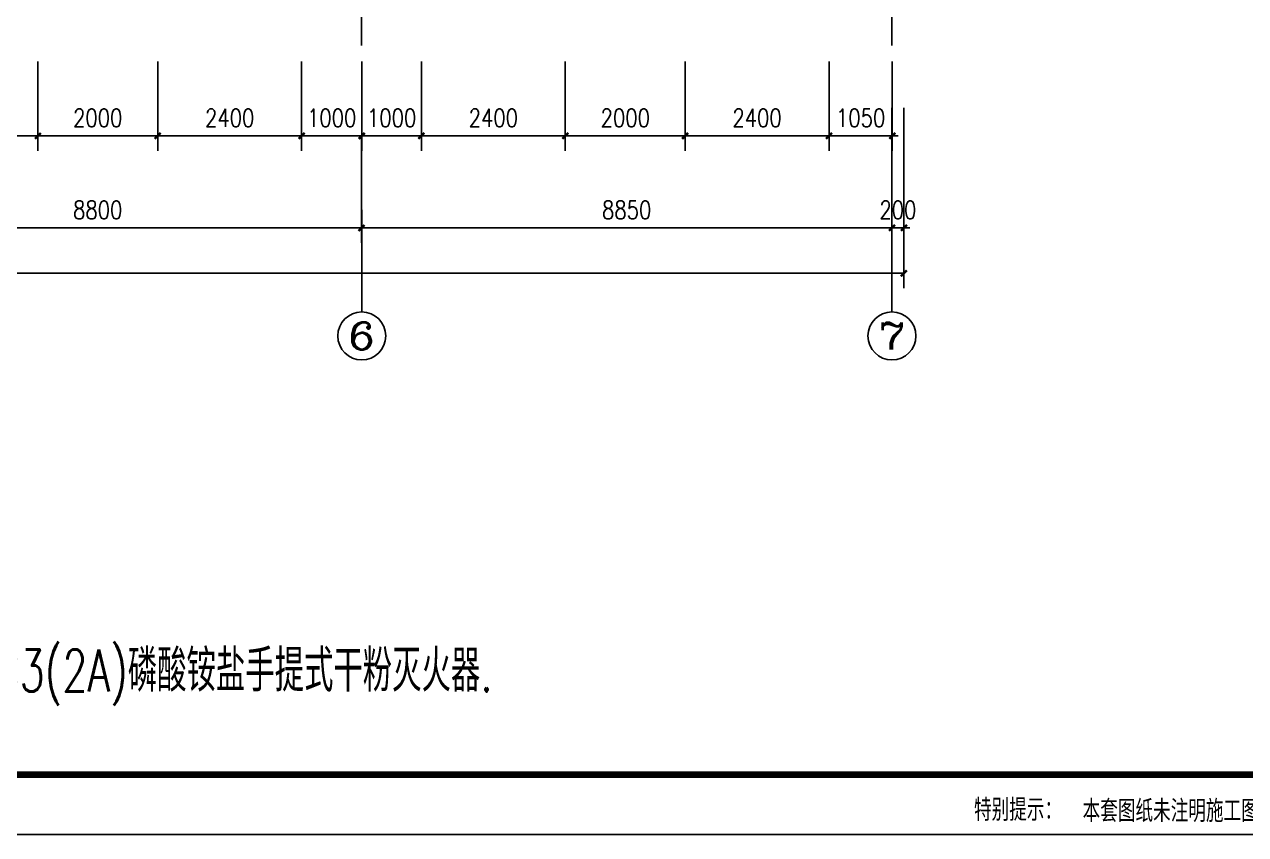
# Model space of a CAD drawing. Header units: millimetres. Extents: x 591771 to 1936534, y -622016 to 355666.
# Drawn here: x 646062 to 666436, y 99061 to 112572 of the extents above; entities that cross this region are included whole.
import ezdxf
from ezdxf.enums import TextEntityAlignment as Align

# ---------------------------------------------------------------- set-up
doc = ezdxf.new("R2010")
doc.units = ezdxf.units.MM
doc.header["$LTSCALE"] = 80
doc.linetypes.add('DOTE', pattern=[2.42, 2, -0.2, 0.02, -0.2])
for name, color, linetype in [('\\M+5BDA8-\\M+5B3DF\\M+5B4E7', 3, 'Continuous'), ('\\M+5BDA8-\\M+5D6E1', 17, 'DOTE'), ('\\M+5BDA8-\\M+5D6E1-\\M+5B1EA\\M+5D7A2', 3, 'Continuous'), ('\\M+5CDBC\\M+5BFF2', 252, 'Continuous'), ('AXIS_TEXT', 7, 'Continuous'), ('HZ', 2, 'Continuous'), ('PUB_TEXT', 7, 'Continuous')]:
    doc.layers.add(name, color=color, linetype=linetype)
doc.styles.add('_HZTXT', font='txt.shx', dxfattribs={"width": 0.8, "bigfont": 'hztxt.shx'})
doc.styles.add('A-AXIS-LABEL', font='COMPLEX', dxfattribs={"bigfont": 'GBCBIG'})
doc.styles.add('COMPLEX', font='COMPLEX')
doc.styles.add('DIM_FONT', font='SIMPLEX.shx', dxfattribs={"width": 0.8})
doc.dimstyles.new('DIMN', dxfattribs={"dimtxt": 300, "dimasz": 100, "dimexe": 250, "dimexo": 300, "dimgap": 150, "dimtad": 1, "dimdec": 0, "dimzin": 0, "dimdsep": 46, "dimtxsty": 'DIM_FONT', "dimblk": 'ARCHTICK', "dimcen": 0.09, "dimclrt": 7, "dimazin": 2, "dimtfac": 1, "dimtdec": 0, "dimtix": 1, "dimtmove": 2, "dimatfit": 3, "dimldrblk": 'ARCHTICK', "dimfxl": 0, "dimtolj": 1, "dimtzin": 0, "dimarcsym": 0})

# ---------------------------------------------------------------- blocks, each defined once
blk = doc.blocks.new('_ArchTick')
at = {"color": 0, "linetype": 'ByBlock', "const_width": 0.4}
blk.add_lwpolyline([(-0.5, -0.5), (0.5, 0.5)], dxfattribs=at)
blk = doc.blocks.new('*D456')
at = {"layer": '\\M+5BDA8-\\M+5B3DF\\M+5B4E7', "color": 0, "lineweight": -2, "transparency": 16777216}
for p, q in [((643886, 111956), (643886, 110464)), ((646286, 111956), (646286, 110464)), ((643886, 110714), (646286, 110714))]:
    blk.add_line(p, q, dxfattribs=at)
at = {"layer": 'Defpoints', "color": 0, "transparency": 16777216}
for p in [(643886, 112256), (646286, 112256), (646286, 110714)]:
    blk.add_point(p, dxfattribs=at)
at = {"layer": '\\M+5BDA8-\\M+5B3DF\\M+5B4E7', "color": 0, "lineweight": -2, "transparency": 16777216, "xscale": 100, "yscale": 100, "zscale": 100, "rotation": 180}
blk.add_blockref('_ArchTick', (643886, 110714), dxfattribs=at)
at = {"layer": '\\M+5BDA8-\\M+5B3DF\\M+5B4E7', "color": 0, "lineweight": -2, "transparency": 16777216, "xscale": 100, "yscale": 100, "zscale": 100}
blk.add_blockref('_ArchTick', (646286, 110714), dxfattribs=at)
at = {"layer": '\\M+5BDA8-\\M+5B3DF\\M+5B4E7', "color": 7, "transparency": 16777216, "insert": (645086, 111014), "char_height": 300, "attachment_point": 5, "style": 'DIM_FONT'}
blk.add_mtext('\\A1;2400', dxfattribs=at)
blk = doc.blocks.new('*D457')
at = {"layer": '\\M+5BDA8-\\M+5B3DF\\M+5B4E7', "color": 0, "lineweight": -2, "transparency": 16777216}
for p, q in [((646286, 111956), (646286, 110464)), ((648286, 111956), (648286, 110464)), ((646286, 110714), (648286, 110714))]:
    blk.add_line(p, q, dxfattribs=at)
at = {"layer": 'Defpoints', "color": 0, "transparency": 16777216}
for p in [(646286, 112256), (648286, 112256), (648286, 110714)]:
    blk.add_point(p, dxfattribs=at)
at = {"layer": '\\M+5BDA8-\\M+5B3DF\\M+5B4E7', "color": 0, "lineweight": -2, "transparency": 16777216, "xscale": 100, "yscale": 100, "zscale": 100, "rotation": 180}
blk.add_blockref('_ArchTick', (646286, 110714), dxfattribs=at)
at = {"layer": '\\M+5BDA8-\\M+5B3DF\\M+5B4E7', "color": 0, "lineweight": -2, "transparency": 16777216, "xscale": 100, "yscale": 100, "zscale": 100}
blk.add_blockref('_ArchTick', (648286, 110714), dxfattribs=at)
at = {"layer": '\\M+5BDA8-\\M+5B3DF\\M+5B4E7', "color": 7, "transparency": 16777216, "insert": (647286, 111014), "char_height": 300, "attachment_point": 5, "style": 'DIM_FONT'}
blk.add_mtext('\\A1;2000', dxfattribs=at)
blk = doc.blocks.new('*D458')
at = {"layer": '\\M+5BDA8-\\M+5B3DF\\M+5B4E7', "color": 0, "lineweight": -2, "transparency": 16777216}
for p, q in [((648286, 111956), (648286, 110464)), ((650686, 111956), (650686, 110464)), ((648286, 110714), (650686, 110714))]:
    blk.add_line(p, q, dxfattribs=at)
at = {"layer": 'Defpoints', "color": 0, "transparency": 16777216}
for p in [(648286, 112256), (650686, 112256), (650686, 110714)]:
    blk.add_point(p, dxfattribs=at)
at = {"layer": '\\M+5BDA8-\\M+5B3DF\\M+5B4E7', "color": 0, "lineweight": -2, "transparency": 16777216, "xscale": 100, "yscale": 100, "zscale": 100, "rotation": 180}
blk.add_blockref('_ArchTick', (648286, 110714), dxfattribs=at)
at = {"layer": '\\M+5BDA8-\\M+5B3DF\\M+5B4E7', "color": 0, "lineweight": -2, "transparency": 16777216, "xscale": 100, "yscale": 100, "zscale": 100}
blk.add_blockref('_ArchTick', (650686, 110714), dxfattribs=at)
at = {"layer": '\\M+5BDA8-\\M+5B3DF\\M+5B4E7', "color": 7, "transparency": 16777216, "insert": (649486, 111014), "char_height": 300, "attachment_point": 5, "style": 'DIM_FONT'}
blk.add_mtext('\\A1;2400', dxfattribs=at)
blk = doc.blocks.new('*D459')
at = {"layer": '\\M+5BDA8-\\M+5B3DF\\M+5B4E7', "color": 0, "lineweight": -2, "transparency": 16777216}
for p, q in [((650686, 111956), (650686, 110464)), ((651691, 111956), (651691, 110464)), ((650686, 110714), (650586, 110714)), ((650686, 110714), (651691, 110714)), ((651691, 110714), (651791, 110714))]:
    blk.add_line(p, q, dxfattribs=at)
at = {"layer": 'Defpoints', "color": 0, "transparency": 16777216}
for p in [(650686, 112256), (651691, 112256), (651691, 110714)]:
    blk.add_point(p, dxfattribs=at)
at = {"layer": '\\M+5BDA8-\\M+5B3DF\\M+5B4E7', "color": 0, "lineweight": -2, "transparency": 16777216, "xscale": 100, "yscale": 100, "zscale": 100}
blk.add_blockref('_ArchTick', (650686, 110714), dxfattribs=at)
at = {"layer": '\\M+5BDA8-\\M+5B3DF\\M+5B4E7', "color": 0, "lineweight": -2, "transparency": 16777216, "xscale": 100, "yscale": 100, "zscale": 100, "rotation": 180}
blk.add_blockref('_ArchTick', (651691, 110714), dxfattribs=at)
at = {"layer": '\\M+5BDA8-\\M+5B3DF\\M+5B4E7', "color": 7, "transparency": 16777216, "insert": (651188, 111014), "char_height": 300, "attachment_point": 5, "style": 'DIM_FONT'}
blk.add_mtext('\\A1;1000', dxfattribs=at)
blk = doc.blocks.new('*D460')
at = {"layer": '\\M+5BDA8-\\M+5B3DF\\M+5B4E7', "color": 0, "lineweight": -2, "transparency": 16777216}
for p, q in [((651691, 111956), (651691, 110464)), ((652686, 111956), (652686, 110464)), ((651691, 110714), (651591, 110714)), ((651691, 110714), (652686, 110714)), ((652686, 110714), (652786, 110714))]:
    blk.add_line(p, q, dxfattribs=at)
at = {"layer": 'Defpoints', "color": 0, "transparency": 16777216}
for p in [(651691, 112256), (652686, 112256), (652686, 110714)]:
    blk.add_point(p, dxfattribs=at)
at = {"layer": '\\M+5BDA8-\\M+5B3DF\\M+5B4E7', "color": 0, "lineweight": -2, "transparency": 16777216, "xscale": 100, "yscale": 100, "zscale": 100}
blk.add_blockref('_ArchTick', (651691, 110714), dxfattribs=at)
at = {"layer": '\\M+5BDA8-\\M+5B3DF\\M+5B4E7', "color": 0, "lineweight": -2, "transparency": 16777216, "xscale": 100, "yscale": 100, "zscale": 100, "rotation": 180}
blk.add_blockref('_ArchTick', (652686, 110714), dxfattribs=at)
at = {"layer": '\\M+5BDA8-\\M+5B3DF\\M+5B4E7', "color": 7, "transparency": 16777216, "insert": (652188, 111014), "char_height": 300, "attachment_point": 5, "style": 'DIM_FONT'}
blk.add_mtext('\\A1;1000', dxfattribs=at)
blk = doc.blocks.new('*D461')
at = {"layer": '\\M+5BDA8-\\M+5B3DF\\M+5B4E7', "color": 0, "lineweight": -2, "transparency": 16777216}
for p, q in [((652686, 111956), (652686, 110464)), ((655086, 111956), (655086, 110464)), ((652686, 110714), (655086, 110714))]:
    blk.add_line(p, q, dxfattribs=at)
at = {"layer": 'Defpoints', "color": 0, "transparency": 16777216}
for p in [(652686, 112256), (655086, 112256), (655086, 110714)]:
    blk.add_point(p, dxfattribs=at)
at = {"layer": '\\M+5BDA8-\\M+5B3DF\\M+5B4E7', "color": 0, "lineweight": -2, "transparency": 16777216, "xscale": 100, "yscale": 100, "zscale": 100, "rotation": 180}
blk.add_blockref('_ArchTick', (652686, 110714), dxfattribs=at)
at = {"layer": '\\M+5BDA8-\\M+5B3DF\\M+5B4E7', "color": 0, "lineweight": -2, "transparency": 16777216, "xscale": 100, "yscale": 100, "zscale": 100}
blk.add_blockref('_ArchTick', (655086, 110714), dxfattribs=at)
at = {"layer": '\\M+5BDA8-\\M+5B3DF\\M+5B4E7', "color": 7, "transparency": 16777216, "insert": (653886, 111014), "char_height": 300, "attachment_point": 5, "style": 'DIM_FONT'}
blk.add_mtext('\\A1;2400', dxfattribs=at)
blk = doc.blocks.new('*D462')
at = {"layer": '\\M+5BDA8-\\M+5B3DF\\M+5B4E7', "color": 0, "lineweight": -2, "transparency": 16777216}
for p, q in [((655086, 111956), (655086, 110464)), ((657086, 111956), (657086, 110464)), ((655086, 110714), (657086, 110714))]:
    blk.add_line(p, q, dxfattribs=at)
at = {"layer": 'Defpoints', "color": 0, "transparency": 16777216}
for p in [(655086, 112256), (657086, 112256), (657086, 110714)]:
    blk.add_point(p, dxfattribs=at)
at = {"layer": '\\M+5BDA8-\\M+5B3DF\\M+5B4E7', "color": 0, "lineweight": -2, "transparency": 16777216, "xscale": 100, "yscale": 100, "zscale": 100, "rotation": 180}
blk.add_blockref('_ArchTick', (655086, 110714), dxfattribs=at)
at = {"layer": '\\M+5BDA8-\\M+5B3DF\\M+5B4E7', "color": 0, "lineweight": -2, "transparency": 16777216, "xscale": 100, "yscale": 100, "zscale": 100}
blk.add_blockref('_ArchTick', (657086, 110714), dxfattribs=at)
at = {"layer": '\\M+5BDA8-\\M+5B3DF\\M+5B4E7', "color": 7, "transparency": 16777216, "insert": (656086, 111014), "char_height": 300, "attachment_point": 5, "style": 'DIM_FONT'}
blk.add_mtext('\\A1;2000', dxfattribs=at)
blk = doc.blocks.new('*D463')
at = {"layer": '\\M+5BDA8-\\M+5B3DF\\M+5B4E7', "color": 0, "lineweight": -2, "transparency": 16777216}
for p, q in [((657086, 111956), (657086, 110464)), ((659486, 111956), (659486, 110464)), ((657086, 110714), (659486, 110714))]:
    blk.add_line(p, q, dxfattribs=at)
at = {"layer": 'Defpoints', "color": 0, "transparency": 16777216}
for p in [(657086, 112256), (659486, 112256), (659486, 110714)]:
    blk.add_point(p, dxfattribs=at)
at = {"layer": '\\M+5BDA8-\\M+5B3DF\\M+5B4E7', "color": 0, "lineweight": -2, "transparency": 16777216, "xscale": 100, "yscale": 100, "zscale": 100, "rotation": 180}
blk.add_blockref('_ArchTick', (657086, 110714), dxfattribs=at)
at = {"layer": '\\M+5BDA8-\\M+5B3DF\\M+5B4E7', "color": 0, "lineweight": -2, "transparency": 16777216, "xscale": 100, "yscale": 100, "zscale": 100}
blk.add_blockref('_ArchTick', (659486, 110714), dxfattribs=at)
at = {"layer": '\\M+5BDA8-\\M+5B3DF\\M+5B4E7', "color": 7, "transparency": 16777216, "insert": (658286, 111014), "char_height": 300, "attachment_point": 5, "style": 'DIM_FONT'}
blk.add_mtext('\\A1;2400', dxfattribs=at)
blk = doc.blocks.new('*D464')
at = {"layer": '\\M+5BDA8-\\M+5B3DF\\M+5B4E7', "color": 0, "lineweight": -2, "transparency": 16777216}
for p, q in [((659486, 111956), (659486, 110464)), ((660541, 111956), (660541, 110464)), ((659486, 110714), (659386, 110714)), ((659486, 110714), (660541, 110714)), ((660541, 110714), (660641, 110714))]:
    blk.add_line(p, q, dxfattribs=at)
at = {"layer": 'Defpoints', "color": 0, "transparency": 16777216}
for p in [(659486, 112256), (660541, 112256), (660541, 110714)]:
    blk.add_point(p, dxfattribs=at)
at = {"layer": '\\M+5BDA8-\\M+5B3DF\\M+5B4E7', "color": 0, "lineweight": -2, "transparency": 16777216, "xscale": 100, "yscale": 100, "zscale": 100}
blk.add_blockref('_ArchTick', (659486, 110714), dxfattribs=at)
at = {"layer": '\\M+5BDA8-\\M+5B3DF\\M+5B4E7', "color": 0, "lineweight": -2, "transparency": 16777216, "xscale": 100, "yscale": 100, "zscale": 100, "rotation": 180}
blk.add_blockref('_ArchTick', (660541, 110714), dxfattribs=at)
at = {"layer": '\\M+5BDA8-\\M+5B3DF\\M+5B4E7', "color": 7, "transparency": 16777216, "insert": (660013, 111014), "char_height": 300, "attachment_point": 5, "style": 'DIM_FONT'}
blk.add_mtext('\\A1;1050', dxfattribs=at)
blk = doc.blocks.new('*D568')
at = {"layer": '\\M+5BDA8-\\M+5B3DF\\M+5B4E7', "color": 0, "lineweight": -2, "transparency": 16777216}
for p, q in [((606236, 110882), (606236, 108172)), ((660736, 110882), (660736, 108172)), ((606236, 108422), (660736, 108422))]:
    blk.add_line(p, q, dxfattribs=at)
at = {"layer": 'Defpoints', "color": 0, "transparency": 16777216}
for p in [(606236, 111182), (660736, 111182), (660736, 108422)]:
    blk.add_point(p, dxfattribs=at)
at = {"layer": '\\M+5BDA8-\\M+5B3DF\\M+5B4E7', "color": 0, "lineweight": -2, "transparency": 16777216, "xscale": 100, "yscale": 100, "zscale": 100}
for p, rotation in [((606236, 108422), 180.0000912769841), ((660736, 108422), 9.127698404041481e-05)]:
    blk.add_blockref('_ArchTick', p, dxfattribs=dict(at, rotation=rotation))
at = {"layer": '\\M+5BDA8-\\M+5B3DF\\M+5B4E7', "color": 7, "transparency": 16777216, "insert": (633486, 108722), "char_height": 300, "attachment_point": 5, "rotation": 0.0001, "style": 'DIM_FONT'}
blk.add_mtext('\\A1;54500', dxfattribs=at)
blk = doc.blocks.new('*D571')
at = {"layer": '\\M+5BDA8-\\M+5B3DF\\M+5B4E7', "color": 0, "lineweight": -2, "transparency": 16777216}
for p, q in [((660536, 111182), (660536, 108929)), ((660736, 111182), (660736, 108929)), ((660536, 109179), (660436, 109179)), ((660536, 109179), (660736, 109179)), ((660736, 109179), (660836, 109179))]:
    blk.add_line(p, q, dxfattribs=at)
at = {"layer": 'Defpoints', "color": 0, "transparency": 16777216}
for p in [(660536, 111482), (660736, 111482), (660736, 109179)]:
    blk.add_point(p, dxfattribs=at)
at = {"layer": '\\M+5BDA8-\\M+5B3DF\\M+5B4E7', "color": 0, "lineweight": -2, "transparency": 16777216, "xscale": 100, "yscale": 100, "zscale": 100}
blk.add_blockref('_ArchTick', (660536, 109179), dxfattribs=at)
at = {"layer": '\\M+5BDA8-\\M+5B3DF\\M+5B4E7', "color": 0, "lineweight": -2, "transparency": 16777216, "xscale": 100, "yscale": 100, "zscale": 100, "rotation": 180}
blk.add_blockref('_ArchTick', (660736, 109179), dxfattribs=at)
at = {"layer": '\\M+5BDA8-\\M+5B3DF\\M+5B4E7', "color": 7, "transparency": 16777216, "insert": (660636, 109479), "char_height": 300, "attachment_point": 5, "style": 'DIM_FONT'}
blk.add_mtext('\\A1;200', dxfattribs=at)
blk = doc.blocks.new('*D590')
at = {"layer": '\\M+5BDA8-\\M+5B3DF\\M+5B4E7', "color": 0, "lineweight": -2, "transparency": 16777216}
for p, q in [((642886, 110714), (642886, 108929)), ((651686, 110714), (651686, 108929)), ((642886, 109179), (651686, 109179))]:
    blk.add_line(p, q, dxfattribs=at)
at = {"layer": 'Defpoints', "color": 0, "transparency": 16777216}
for p in [(642886, 111014), (651686, 111014), (651686, 109179)]:
    blk.add_point(p, dxfattribs=at)
at = {"layer": '\\M+5BDA8-\\M+5B3DF\\M+5B4E7', "color": 0, "lineweight": -2, "transparency": 16777216, "xscale": 100, "yscale": 100, "zscale": 100, "rotation": 180}
blk.add_blockref('_ArchTick', (642886, 109179), dxfattribs=at)
at = {"layer": '\\M+5BDA8-\\M+5B3DF\\M+5B4E7', "color": 0, "lineweight": -2, "transparency": 16777216, "xscale": 100, "yscale": 100, "zscale": 100}
blk.add_blockref('_ArchTick', (651686, 109179), dxfattribs=at)
at = {"layer": '\\M+5BDA8-\\M+5B3DF\\M+5B4E7', "color": 7, "transparency": 16777216, "insert": (647286, 109479), "char_height": 300, "attachment_point": 5, "style": 'DIM_FONT'}
blk.add_mtext('\\A1;8800', dxfattribs=at)
blk = doc.blocks.new('*D591')
at = {"layer": '\\M+5BDA8-\\M+5B3DF\\M+5B4E7', "color": 0, "lineweight": -2, "transparency": 16777216}
for p, q in [((651686, 110714), (651686, 108929)), ((660536, 110714), (660536, 108929)), ((651686, 109179), (660536, 109179))]:
    blk.add_line(p, q, dxfattribs=at)
at = {"layer": 'Defpoints', "color": 0, "transparency": 16777216}
for p in [(651686, 111014), (660536, 111014), (660536, 109179)]:
    blk.add_point(p, dxfattribs=at)
at = {"layer": '\\M+5BDA8-\\M+5B3DF\\M+5B4E7', "color": 0, "lineweight": -2, "transparency": 16777216, "xscale": 100, "yscale": 100, "zscale": 100, "rotation": 180}
blk.add_blockref('_ArchTick', (651686, 109179), dxfattribs=at)
at = {"layer": '\\M+5BDA8-\\M+5B3DF\\M+5B4E7', "color": 0, "lineweight": -2, "transparency": 16777216, "xscale": 100, "yscale": 100, "zscale": 100}
blk.add_blockref('_ArchTick', (660536, 109179), dxfattribs=at)
at = {"layer": '\\M+5BDA8-\\M+5B3DF\\M+5B4E7', "color": 7, "transparency": 16777216, "insert": (656111, 109479), "char_height": 300, "attachment_point": 5, "style": 'DIM_FONT'}
blk.add_mtext('\\A1;8850', dxfattribs=at)
blk = doc.blocks.new('_AXISO')
blk.add_circle((0, 0), 0.5)
at = {"layer": 'AXIS_TEXT', "style": 'COMPLEX'}
blk.add_attdef('A', text='', height=0.56, dxfattribs=at).set_placement((-0.25, -0.28), (0.25, -0.28), align=Align.FIT)

msp = doc.modelspace()

# ---------------------------------------------------------------- linework, layer by layer
at = {"layer": '\\M+5BDA8-\\M+5D6E1', "ltscale": 10}
for p, q in [((651685.9, 112220.5), (651685.9, 150092.6)), ((660536.3, 112220.5), (660536.3, 150092.6))]:
    msp.add_line(p, q, dxfattribs=at)
at = {"layer": '\\M+5BDA8-\\M+5D6E1-\\M+5B1EA\\M+5D7A2'}
for p, q in [((660536.3, 110118.5), (660536.3, 107776.8)), ((651690.3, 109478.7), (651690.3, 107776.8))]:
    msp.add_line(p, q, dxfattribs=at)
at = {"layer": '\\M+5CDBC\\M+5BFF2', "color": 2}
msp.add_lwpolyline([(595259.9, 99060.8), (679359.9, 99060.8), (679359.9, 158460.8), (595259.9, 158460.8)], close=True, dxfattribs=at)
at = {"layer": '\\M+5CDBC\\M+5BFF2', "color": 2, "const_width": 112.5}
msp.add_lwpolyline([(596260, 100060.8), (678359.9, 100060.8), (678359.9, 157460.8), (596260, 157460.8)], close=True, dxfattribs=at)

# ---------------------------------------------------------------- block references
at = {"layer": '\\M+5BDA8-\\M+5D6E1-\\M+5B1EA\\M+5D7A2'}
ref = msp.add_blockref('_AXISO', (651690.3, 107376.8), dxfattribs=dict(at, xscale=800, yscale=800, zscale=800))
ref.add_attrib('A', '6', dxfattribs={"layer": 'AXIS_TEXT', "height": 452.5, "style": 'A-AXIS-LABEL', "width": 1.5}).set_placement((651464, 107150.5), (651916.5, 107150.5), align=Align.FIT)
ref = msp.add_blockref('_AXISO', (660536.3, 107376.8), dxfattribs=dict(at, xscale=800, yscale=800, zscale=800))
ref.add_attrib('A', '7', dxfattribs={"layer": 'AXIS_TEXT', "height": 452.5, "style": 'A-AXIS-LABEL', "width": 1.5}).set_placement((660310, 107150.5), (660762.5, 107150.5), align=Align.FIT)

# ---------------------------------------------------------------- texts
at = {"layer": 'HZ', "color": 1, "style": '_HZTXT', "width": 0.8}
for s, p in [('特别提示：', (661905.1, 99289.2)), ('本套图纸未注明施工图审查批准书证号，', (663717.8, 99270.1))]:
    msp.add_text(s, height=367.2, rotation=0.0025, dxfattribs=at).set_placement(p)
at = {"layer": 'PUB_TEXT', "lineweight": 25, "style": '_HZTXT', "width": 0.7}
msp.add_text('3.本层设置6处(2具/处)MF/ABC3(2A)磷酸铵盐手提式干粉灭火器.', height=700, dxfattribs=at).set_placement((637427.1, 101445.1))

# ---------------------------------------------------------------- dimensions: what is measured, and where the dimension line sits
at = {"layer": '\\M+5BDA8-\\M+5B3DF\\M+5B4E7'}
for p1, p2, distance, picture, middle in [((643885.9, 112255.6), (646285.9, 112255.6), -1541.4, '*D456', (645085.9, 111014.2)), ((646285.9, 112255.6), (648285.9, 112255.6), -1541.4, '*D457', (647285.9, 111014.2)), ((648285.9, 112255.6), (650685.9, 112255.6), -1541.4, '*D458', (649485.9, 111014.2)), ((652685.9, 112255.6), (655085.9, 112255.6), -1541.4, '*D461', (653885.9, 111014.2)), ((655085.9, 112255.6), (657085.9, 112255.6), -1541.4, '*D462', (656085.9, 111014.2)), ((657085.9, 112255.6), (659485.9, 112255.6), -1541.4, '*D463', (658285.9, 111014.2)), ((660536.3, 111482), (660736.3, 111482), -2303.3, '*D571', (660636.3, 109478.7)), ((606235.9, 111181.9), (660736.3, 111182), -2759.9, '*D568', (633486.1, 108722.1)), ((642885.9, 111014.2), (651685.9, 111014.2), -1835.5, '*D590', (647285.9, 109478.7)), ((651685.9, 111014.2), (660536.3, 111014.2), -1835.5, '*D591', (656111.1, 109478.7))]:
    dim = msp.add_aligned_dim(p1=p1, p2=p2, distance=distance, dimstyle='DIMN', dxfattribs=at)
    dim.commit()
    dim.dimension.update_dxf_attribs({"geometry": picture, "text_midpoint": middle})
for p1, p2, text, picture, middle in [((650685.9, 112255.6), (651690.7, 112255.6), '1000', '*D459', (651188.3, 111014.2)), ((651690.7, 112255.6), (652685.9, 112255.6), '1000', '*D460', (652188.3, 111014.2)), ((659485.9, 112255.6), (660541, 112255.6), '1050', '*D464', (660013.4, 111014.2))]:
    dim = msp.add_aligned_dim(p1=p1, p2=p2, distance=-1541.4, text=text, dimstyle='DIMN', dxfattribs=at)
    dim.commit()
    dim.dimension.update_dxf_attribs({"geometry": picture, "text_midpoint": middle})

doc.saveas('drawing.dxf')
